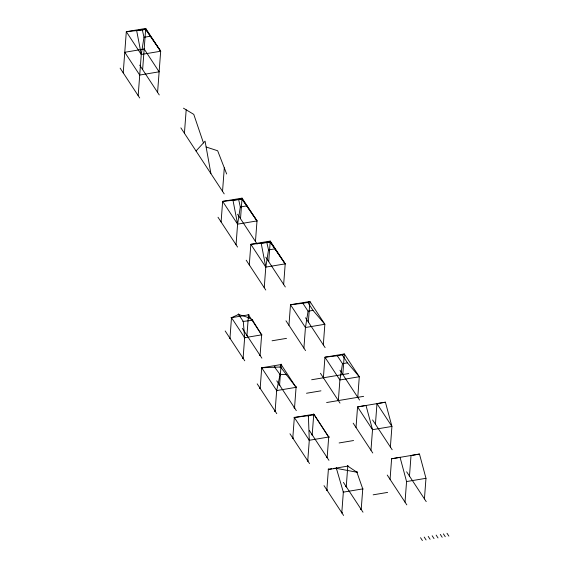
<?xml version="1.0" encoding="UTF-8"?>
<svg xmlns="http://www.w3.org/2000/svg" width="569" height="569" viewBox="0 0 569 569"><rect width="100%" height="100%" fill="white"/><g stroke="black" fill="none" stroke-linecap="round" stroke-linejoin="round"><path stroke-width="0.85" d="M238.375 314.813C239.272 313.341 238.383 315.347 238.454 314.821M248.575 318.05C249.507 316.57 248.667 318.199 248.596 318.064M261.719 335.255L261.733 334.501L261.69 335.262M281.271 364.736C282.217 363.954 280.24 365.518 281.513 364.686M296.229 387.553C296.918 386.671 295.596 387.567 296.442 387.461M309.138 440.107C308.946 439.517 309.913 441.16 309.145 440.043L294.187 417.262C294.386 417.632 294.294 417.411 294.408 417.49L313.747 414.239L314.373 414.879L328.704 437.02L327.154 457.597M244.257 337.68C245.395 337.559 244.286 337.325 244.706 338.107M314.131 414.545C314.216 415.192 315.276 414.986 313.576 414.445C313.796 413.805 313.725 414.097 314.045 414.573M274.969 367.275L274.72 366.82L275.055 367.161M231.647 317.964C230.829 316.62 232.095 318.035 231.789 317.872M248.646 315.062C249.606 314.195 247.565 315.823 248.881 314.991M276.89 390.796C275.944 390.611 277.089 390.085 276.918 390.775M123.217 72.853L126.311 31.7L145.721 28.45L160.678 51.231L157.585 92.384M138.175 95.635L141.268 54.482L143.985 37.298L142.357 29.979L126.311 31.7L141.268 54.482L160.678 51.231L145.636 29.432L145.721 28.45L142.627 69.603M184.42 133.274L186.184 109.817M222.536 191.333L224.3 167.876M221.092 221.953L222.643 201.376L242.053 198.133L257.01 220.914L255.46 241.491M236.05 244.741L237.6 224.158L240.317 206.981L238.688 199.662L222.643 201.376L237.6 224.158L257.01 220.914L241.967 199.107L242.053 198.133L240.509 218.709M229.954 338.256L231.505 317.68L238.539 314.458L248.724 317.68L252.558 320.233L261.633 334.849L260.083 355.433M249.286 264.905L250.837 244.329L270.247 241.078L285.204 263.86L283.654 284.436M243.098 358.271L244.642 337.694L243.29 321.435L238.539 314.458M246.946 335.418L248.497 314.835L231.505 317.68L244.642 337.694L261.633 334.849L252.387 320.767M264.244 287.686L265.787 267.11L268.511 249.926L266.882 242.607L250.837 244.329L265.787 267.11L285.204 263.86L270.161 242.06L270.247 241.078L268.696 261.655M260.168 388.371L261.712 367.794L281.122 364.544L296.079 387.325L294.529 407.902M275.119 411.152L276.669 390.576L280.097 374.509L274.663 367.225L261.712 367.794L276.669 390.576L296.079 387.325L280.545 366.991L281.122 364.544L279.578 385.121M288.945 325.319L290.496 304.735L309.906 301.492L324.856 324.273L323.313 344.85M292.786 438.066L294.337 417.49L314.373 414.879M303.903 348.1L305.446 327.516L308.064 311.207L302.864 303.291L290.496 304.735L305.446 327.516L324.856 324.273L313.014 310.375L307.815 302.459L302.864 303.291M308.355 322.068L309.906 301.492L307.815 302.459M307.744 460.847L309.294 440.271L308.391 415.882M312.203 434.816L313.747 414.239M323.391 377.788L324.935 357.211L344.345 353.961L359.302 376.742L357.759 397.318M326.841 489.937L328.384 469.361L331.763 468.792M338.342 400.569L339.892 379.992L342.502 363.676L337.31 355.76L324.935 357.211L339.892 379.992L359.302 376.742L347.46 362.844L342.261 354.935L337.31 355.76M342.801 374.537L344.345 353.961L342.261 354.935M341.791 512.719L343.342 492.142L336.393 468.351L328.384 469.361M346.251 486.687L347.794 466.111L333.448 468.507M356.016 427.483L357.56 406.906L366.002 405.434L372.517 429.687L370.967 450.264M361.201 509.468L362.752 488.892L356.919 472.242L336.393 468.351M375.426 424.232L376.97 403.656L385.419 402.191L391.927 426.437L390.377 447.021M390.064 479.354L391.607 458.778L400.057 457.305L406.565 481.559L405.021 502.135M409.474 476.104L411.024 455.527L419.467 454.055L425.975 478.309L424.431 498.885M280.46 374.544C280.026 373.62 279.621 375.355 280.489 374.622M261.996 367.965C261.662 367.14 261.292 368.115 261.946 368.072M308.505 416.259C309.259 415.74 307.95 415.15 308.234 416.238C308.86 416.508 307.665 414.595 308.448 416.295M343.74 492.05C343.683 492.79 342.481 491.851 343.548 491.943M296.001 386.913C295.596 387.325 296.115 388.193 296.065 386.934M244.734 338.1L244.236 337.751M285.972 374.672C286.627 373.84 286.228 374.466 286.47 374.793M356.976 471.829C357.894 472.263 355.902 472.988 357.033 471.857M238.624 314.102L238.148 314.486L238.688 314.102M196.042 150.977L205.068 141.148L210.914 173.63M336.329 468.756C337.083 468.351 335.71 468.472 336.514 467.953M336.435 467.938L336.371 468.735M279.706 374.395C280.055 373.641 280.503 375.59 279.699 374.466M328.775 437.12C329.842 436.558 328.014 436.935 328.775 437.12L313.818 414.346M286.477 374.722L286.043 374.708M252.458 319.835C253.582 320.681 251.548 320.639 252.579 319.842M294.344 417.539L294.152 417.269M142.357 29.979L145.636 29.432M143.985 37.298L150.636 36.188M238.688 199.662L241.967 199.107M240.317 206.981L246.967 205.864M266.882 242.607L270.161 242.06M268.511 249.926L275.161 248.817M308.064 311.207L313.014 310.375M272.053 340.788L286.506 338.363M342.502 363.676L347.46 362.844M311.656 379.751L348.69 373.549M306.499 393.257L320.952 390.839M326.606 402.532L363.648 396.337M385.419 402.191L357.56 406.906L372.517 429.687L391.927 426.437L376.97 403.656M309.294 440.271L328.704 437.02M339.124 442.952L353.569 440.534M391.607 458.778L419.467 454.055M343.342 492.142L362.752 488.892M406.565 481.559L425.975 478.309M373.172 494.824L387.624 492.405M243.29 321.435L252.558 320.233M274.663 367.225L280.545 366.991M280.097 374.509L286.321 374.452M274.507 367.581C275.474 366.948 274.009 366.386 274.45 367.354C273.675 367.204 275.488 367.681 274.471 367.574M206.12 146.994L217.657 150.764L226.675 173.993M183.474 108.181L193.773 114.376L203.446 142.919M347.794 466.111L356.222 471.765M160.678 51.231L145.664 29.083L136.652 30.591L141.268 54.482M257.01 220.914L241.996 198.759L232.984 200.267L237.6 224.158M285.204 263.86L270.19 241.711L261.178 243.219L265.787 267.11M139.682 65.122L159.256 94.938M180.864 127.847L224.207 193.887M237.565 214.221L257.131 244.037M265.751 257.167L285.325 286.982M305.532 317.765L325.105 347.581M339.978 370.234L359.551 400.057M372.603 419.936L392.176 449.752M406.65 471.801L426.224 501.623M446.999 533.274L448.87 536.119M443.4 533.878L445.271 536.723M440.306 534.391L442.177 537.243M436.146 535.088L438.016 537.94M432.156 535.756L434.019 538.608M428.222 536.418L430.093 539.263M120.13 68.152L139.704 97.968M218.005 217.251L237.579 247.067M246.199 260.197L265.773 290.012M285.979 320.795L305.553 350.611M320.425 373.264L339.999 403.087M353.193 423.187L372.766 453.002M387.24 475.051L406.814 504.867M424.211 537.086L426.081 539.931M420.534 537.705L422.404 540.55M251.413 319.287L248.497 314.835L248.724 317.68M242.309 328.349L261.882 358.164M276.754 380.817L296.328 410.633M309.38 430.52L328.946 460.335M343.427 482.384L363.001 512.2M225.175 330.973L244.748 360.789M257.195 383.847L276.769 413.663M289.962 433.763L309.536 463.579M324.017 485.634L343.591 515.45M248.34 314.643C248.098 315.084 248.909 314.095 248.347 314.607M261.484 334.657C261.057 334.536 261.84 335.333 261.484 334.622M280.161 367.069C281.513 367.482 280.41 367.019 280.802 366.671C279.884 366.251 280.695 367.766 280.168 367.126M280.972 364.345C280.51 365.085 281.634 363.648 280.972 364.316M328.548 436.828C327.986 437.383 329.764 437.646 328.555 436.793M328.235 469.162C328.683 470.599 328.512 468.401 328.27 469.126M347.645 465.911C348.562 466.936 347.652 465.143 347.645 465.883M362.602 488.693C363.641 489.603 362.297 488.543 362.531 488.679M248.361 317.73C248.176 318.548 249.016 316.307 248.304 317.715M231.114 317.744L231.604 318.071L231.121 317.715M248.105 314.906L248.112 314.87M243.034 321.336C243.895 321.734 243.127 321.122 243.084 321.336M347.41 466.103C348.513 466.957 347.581 465.99 347.41 466.103M229.542 338.214L230.374 338.306L229.563 338.164M242.686 358.228L243.511 358.321L242.7 358.178M246.533 335.369L247.359 335.461L246.555 335.319M259.67 355.383L260.502 355.476L259.677 355.362M259.749 388.321L260.581 388.414L259.756 388.3M274.706 411.103L275.531 411.195L274.713 411.081M279.166 385.071L279.991 385.17L279.18 385.028M294.116 407.852L294.941 407.952L294.137 407.809M292.374 438.023L293.206 438.087L292.374 438.023M307.331 460.805L308.156 460.897L307.338 460.776M311.784 434.773L312.616 434.865L311.805 434.723M326.741 457.554L327.566 457.647L326.748 457.526M326.421 489.888L327.253 489.98L326.442 489.845M341.379 512.669L342.204 512.761L341.386 512.648M345.838 486.637L346.663 486.708L345.838 486.637M360.789 509.419L361.621 509.518L360.796 509.397M144.177 49.026L124.767 52.277L139.718 75.058L159.128 71.808L144.177 49.026"/></g></svg>
